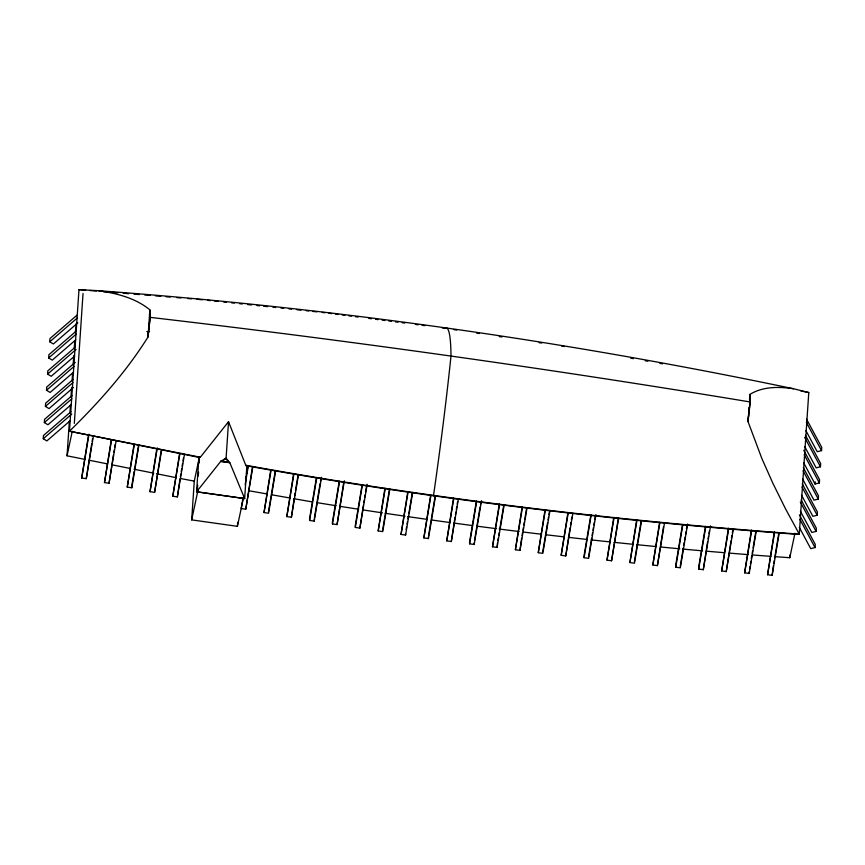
<?xml version="1.0" encoding="UTF-8"?>
<svg xmlns="http://www.w3.org/2000/svg" width="865" height="865" viewBox="0 0 865 865"><rect width="100%" height="100%" fill="white"/><g stroke="black" fill="none" stroke-linecap="round" stroke-linejoin="round"><path stroke-width="1.3" d="M70.281 420.671L46.861 440.912L43.25 438.728L43.466 435.495L70.962 411.729M71.362 404.517L47.953 424.758L44.331 422.574L44.548 419.341L72.044 395.575M73.471 387.477L49.035 408.604L45.413 406.42L45.64 403.187L73.125 379.421M73.536 372.199L50.116 392.44L46.505 390.256L46.721 387.033L75.223 362.381M74.617 356.045L51.197 376.286L47.586 374.102L47.802 370.869L75.287 347.103M75.698 339.891L52.278 360.132L48.667 357.948L48.883 354.715L76.38 330.949M77.807 322.85L53.37 343.978L49.748 341.794L49.965 338.561L77.461 314.795M85.203 459.445L67.048 455.801L69.384 421.017M69.914 412.994L70.454 404.961M70.995 396.938L71.622 387.574M72.076 380.881L72.606 372.858M73.147 364.825L73.774 355.461M74.228 348.779L74.768 340.745M75.298 332.722L76.304 323.445M245.692 465.64C428.348 498.651 612.874 520.849 797.973 534.397L799.282 534.127L808.786 392.548L793.497 388.742C564.164 340.734 331.673 307.799 97.994 290.672L78.975 289.634L69.47 431.213L198.907 457.369L200.334 457.228L228.533 421.698L245.779 465.262L246.849 465.846L244.654 498.575L196.593 491.796L198.896 457.369M200.334 457.228L69.47 431.213C98.74 402.603 126.236 371.766 148.023 337.004L149.85 309.821C135.275 297.884 116.299 293.181 97.994 290.672M243.768 496.424L237.41 526.342L191.684 519.887L194.279 481.113L199.307 457.466M197.425 489.093L197.685 485.179M198.301 476.042L198.561 472.117M199.177 462.98L199.35 460.364M228.533 421.698L226.089 458.18L221.602 461.564M237.41 526.342L237.68 522.298M245.779 465.262C428.835 498.348 613.782 520.568 799.282 534.127L785.452 508.696L772.953 483.438L761.87 458.558L748.03 421.623L748.463 415.146M748.636 412.562L748.982 407.383M749.501 399.608L749.858 394.429C762.789 386.396 778.911 386.558 793.497 388.742M775.008 556.66A3697.388 2573.061 12 0 0 789.756 557.72L789.929 555.038M803.758 450.276L819.587 479.707L819.36 482.94L815.057 484L815.208 481.848M799.336 527.445L810.721 548.626L815.035 547.567L815.252 544.334L799.422 514.902M800.417 511.291L811.813 532.472L816.117 531.402L816.333 528.169L801.141 499.927M801.498 495.126L812.895 516.318L817.198 515.248L817.414 512.015L802.223 483.773M802.59 478.972L813.976 500.165L818.279 499.094L818.495 495.861L803.315 467.608M804.753 446.664L816.149 467.846L820.452 466.776L820.669 463.543L805.477 435.3M805.834 430.5L817.23 451.692L821.534 450.622L821.75 447.389L806.558 419.147M149.85 309.821L150.229 317.368L148.023 337.004M749.858 394.429L750.225 401.976L748.03 421.623M148.196 334.42L149.948 318.666L149.677 312.406M748.203 419.028L749.955 403.274L749.685 397.013M88.457 435.322L81.71 478.01L86.284 478.659L93.355 436.187M81.71 478.01L88.998 434.219M91.712 443.929L86.284 478.659M92.155 441.269L92.587 438.62M111.239 439.874L104.481 482.573L109.055 483.211L116.126 440.75M104.481 482.573L111.553 440.101M113.38 455.12L109.055 483.211M113.823 452.471L114.256 449.811M114.699 447.162L115.142 444.502M134.01 444.437L127.252 487.136L131.826 487.774L138.897 445.313M127.252 487.136L134.324 444.664M131.956 484.897L134.161 471.62M134.605 468.971L138.584 445.086M156.781 449L150.023 491.688L154.597 492.336L161.669 449.876M150.023 491.688L157.322 447.897M161.128 450.968L154.597 492.336M179.552 453.563L172.795 496.25L177.368 496.899L184.44 454.439M172.795 496.25L179.866 453.79M179.931 479.415L177.368 496.899M180.363 476.766L180.807 474.117M181.25 471.457L181.693 468.808M182.137 466.149L182.58 463.499M183.023 460.84L183.456 458.19M245.757 479.124L246.19 476.464M246.633 473.815L247.963 465.857M242.978 497.926L241.205 508.544L245.779 509.193L252.85 466.722M245.184 484.66L248.277 466.084M252.537 466.495L245.779 509.193M270.767 469.879L264.02 512.567L268.593 513.215L275.665 470.755M264.02 512.567L271.091 470.106M268.496 511.658L275.34 470.528M293.581 473.901L286.823 516.6L291.397 517.238L298.468 474.777M286.823 516.6L293.895 474.128M294.176 498.435L291.397 517.238M294.619 495.775L295.062 493.126M295.495 490.477L298.155 474.55M316.395 477.761L309.551 518.903L309.648 520.46L314.222 521.098L321.51 477.307M309.648 520.46L316.72 477.988M314.341 518.221L320.082 483.719M320.526 481.07L320.969 478.41M339.242 481.254L332.398 522.395L332.484 523.952L337.058 524.59L344.357 480.799M332.484 523.952L339.556 481.481M343.589 483.232L337.058 524.59M362.089 484.746L355.234 525.888L355.331 527.445L359.905 528.082L367.193 484.292M355.331 527.445L362.403 484.973M363.343 505.301L359.905 528.082M363.787 502.641L364.23 499.992M364.673 497.332L365.117 494.683M365.549 492.023L366.663 485.395M384.936 488.238L378.178 530.926L382.752 531.575L389.823 489.114M378.178 530.926L385.249 488.466M382.654 530.018L389.499 488.887M407.772 491.731L401.025 534.419L405.599 535.067L412.659 492.596M401.025 534.419L408.096 491.958M406.161 529.531L406.604 526.871M407.047 524.222L407.491 521.573M407.934 518.913L408.367 516.264M408.81 513.605L412.346 492.369M430.619 495.223L423.861 537.911L428.435 538.56L435.506 496.088M423.861 537.911L430.932 495.45M428.564 535.673L435.192 495.861M453.498 498.175L446.751 540.874L451.314 541.512L458.385 499.051M446.751 540.874L453.811 498.402M454.979 517.4L451.314 541.512M455.423 514.751L455.866 512.091M456.309 509.442L456.742 506.782M457.185 504.133L457.628 501.473M476.377 501.138L469.533 542.269L469.63 543.826L474.193 544.474L481.491 500.684M469.63 543.826L476.691 501.365M474.55 540.257L480.064 507.085M480.507 504.436L480.951 501.776M499.256 504.09L492.509 546.788L497.083 547.426L504.144 504.965M492.509 546.788L499.581 504.317M497.429 543.22L497.083 547.426M497.862 540.56L498.305 537.911M498.748 535.262L499.192 532.602M499.635 529.953L503.614 506.057M522.136 507.052L515.389 549.74L519.962 550.389L527.034 507.917M515.389 549.74L522.46 507.279M521.627 538.214L519.962 550.389M522.071 535.565L522.514 532.905M522.957 530.256L523.401 527.596M523.844 524.947L524.277 522.287M524.72 519.638L526.709 507.69M545.015 510.004L538.268 552.692L542.842 553.341L549.913 510.88M538.268 552.692L545.339 510.231M542.744 551.784L547.599 522.59M548.042 519.941L548.486 517.281M548.929 514.632L549.372 511.972M567.927 512.588L561.169 555.276L565.742 555.925L572.814 513.464M561.169 555.276L568.24 512.815M570.067 527.834L565.742 555.925M570.511 525.174L570.954 522.525M571.397 519.865L571.83 517.216M590.838 515.01L583.994 556.152L584.091 557.709L588.654 558.347L595.953 514.556M584.091 557.709L591.152 515.237M588.568 556.79L591.66 538.214M592.103 535.565L592.536 532.905M592.979 530.256L593.422 527.596M593.866 524.947L594.309 522.287M594.752 519.638L595.196 516.978M613.761 517.432L607.003 560.131L611.577 560.769L618.648 518.308M607.003 560.131L614.074 517.659M618.324 518.081L611.577 560.769M636.672 519.854L629.915 562.553L634.488 563.191L641.56 520.73M629.915 562.553L636.986 520.081M634.391 561.645L641.246 520.503M659.584 522.276L652.837 564.975L657.411 565.613L664.482 523.152M652.837 564.975L659.909 522.503M663.498 526.904L657.411 565.613M682.517 524.482L675.673 565.624L675.76 567.18L680.333 567.829L687.632 524.028M675.76 567.18L682.831 524.72M680.247 566.272L683.339 547.696M683.772 545.037L684.215 542.387M684.658 539.728L685.102 537.079M685.545 534.419L685.988 531.77M686.432 529.11L687.091 525.131M705.472 526.374L698.617 567.516L698.715 569.062L703.288 569.711L710.576 525.92M698.715 569.062L705.786 526.601M707.613 541.62L703.288 569.711M708.057 538.96L708.5 536.311M708.943 533.651L709.376 531.002M728.427 528.255L721.67 570.954L726.243 571.592L733.315 529.131M721.67 570.954L728.741 528.483M731.012 540.852L726.243 571.592M731.444 538.192L731.887 535.543M732.331 532.883L732.774 530.234M751.371 530.148L744.624 572.835L749.198 573.484L756.259 531.024M744.624 572.835L751.696 530.375M749.544 569.278L749.977 566.618M750.42 563.969L750.863 561.309M751.307 558.66L751.75 556M752.193 553.351L752.637 550.691M753.069 548.042L755.945 530.796M774.326 532.029L767.569 574.728L772.142 575.366L779.214 532.905M767.569 574.728L774.64 532.256M773.375 565.851L772.142 575.366M773.818 563.202L774.262 560.542M774.705 557.893L778.673 534.008M67.048 455.801L72.26 431.289M191.684 519.887L197.544 492.304M197.826 490.985L198.042 489.968M789.756 557.72L794.967 533.197M433.333 495.894L433.516 495.526A283.882 20.252 -82 0 0 451 356.023A283.882 20.252 -82 0 0 444.74 328.235L442.08 327.889M220.683 461.434L196.593 491.796L244.654 498.575L229.831 462.721L226.089 458.18L220.683 461.434L229.831 462.721M49.748 341.794L77.245 318.028M48.667 357.948L76.163 334.182M47.586 374.102L76.098 349.46M46.505 390.256L73.99 366.5M45.413 406.42L72.909 382.654M44.331 422.574L71.827 398.808M43.25 438.728L71.763 414.086M83.029 293.538L74.325 423.363M78.975 289.634L85.678 290.175M89.7 290.51L96.404 291.051M103.119 291.602L107.141 291.938M112.504 292.37L117.867 292.813M123.23 293.246L128.604 293.689M133.967 294.122L139.33 294.565M144.693 294.997L150.067 295.441M155.43 295.873L160.793 296.317M166.156 296.76L170.178 297.084M176.893 297.636L180.915 297.96M187.619 298.512L191.641 298.836M197.004 299.279L202.356 299.777M207.687 300.339L210.346 300.62M214.347 301.042L218.337 301.463M223.667 302.026L226.327 302.307M231.658 302.869L234.329 303.15M239.648 303.712L242.319 303.993M247.649 304.556L251.639 304.967M256.97 305.529L259.63 305.81M263.63 306.232L267.631 306.653M272.951 307.216L275.621 307.497M280.952 308.059L283.612 308.34M288.942 308.902L291.602 309.183M296.933 309.746L300.933 310.167M306.253 310.73L308.924 311.011M312.914 311.432L316.914 311.854M150.229 317.368C350.866 340.724 550.951 368.923 750.225 401.976M322.245 312.416L324.905 312.762M328.905 313.271L331.565 313.617M335.555 314.136L338.226 314.482M342.216 314.99L344.875 315.336M348.876 315.855L351.536 316.201M355.526 316.709L358.196 317.055M368.847 318.428L371.507 318.774M375.507 319.293L378.167 319.639M382.157 320.158L384.828 320.493M388.818 321.012L391.477 321.358M395.478 321.877L398.138 322.213M402.128 322.732L404.798 323.078M415.449 324.451L418.109 324.797M422.109 325.316L424.769 325.651M454.049 329.662L456.698 330.062M476.647 333.111L479.307 333.522M499.246 336.571L501.905 336.972M539.122 342.67L541.782 343.07M561.72 346.119L564.38 346.53M630.682 358.186L633.331 358.651M645.268 360.759L647.917 361.235M659.844 363.343L662.504 363.808M221.105 460.894L228.901 462.278M220.997 461.272L224.9 461.964M194.279 481.113L180.212 478.475M249.109 490.79L266.225 493.807M271.48 494.737L289.905 497.991M293.862 498.683L307.021 501.008A3697.388 2573.061 12 0 0 312.308 501.873M800.882 390.958L808.786 392.548M89.16 460.234L107.638 463.932M111.596 464.732L130.064 468.43M134.021 469.219L153.819 473.187M156.457 473.717L176.255 477.675M225.949 458.828L228.922 462.591M806.342 422.38L821.534 450.622M804.623 437.355L820.452 466.776M804.18 454.687L819.36 482.94M803.672 462.818L815.057 484M803.098 470.841L818.279 499.094M802.006 487.006L817.198 515.248M800.298 501.981L816.117 531.402M799.844 519.314L815.035 547.567M243.552 497.418L243.908 498.294M749.101 571.927L749.198 573.484M474.107 542.917L474.193 544.474M428.348 537.003L428.435 538.56M405.501 533.51L405.599 535.067M314.125 519.551L314.222 521.098M131.729 486.217L131.826 487.774M770.985 556.357A3697.388 2573.061 12 0 1 752.215 554.941M748.193 554.627A3697.388 2573.061 12 0 1 729.422 553.113M724.059 552.67A3697.388 2573.061 12 0 1 706.619 551.189M702.585 550.843A3697.388 2573.061 12 0 1 682.463 549.037M679.782 548.799A3697.388 2573.061 12 0 1 661.001 547.037M655.638 546.518A3697.388 2573.061 12 0 1 636.845 544.669M632.823 544.269A3697.388 2573.061 12 0 1 614.031 542.333M610.009 541.912A3697.388 2573.061 12 0 1 591.217 539.89M587.184 539.457A3697.388 2573.061 12 0 1 568.402 537.349M564.369 536.895A3697.388 2573.061 12 0 1 545.62 534.721M541.641 534.246A3697.388 2573.061 12 0 1 523.055 532.007M519.076 531.521A3697.388 2573.061 12 0 1 499.17 529.023M496.521 528.688A3697.388 2573.061 12 0 1 476.615 526.115M472.636 525.585A3697.388 2573.061 12 0 1 454.071 523.098M450.092 522.557A3697.388 2573.061 12 0 1 431.527 519.984M426.229 519.238A3697.388 2573.061 12 0 1 407.664 516.589M405.015 516.2A3697.388 2573.061 12 0 1 385.141 513.269M382.492 512.869A3697.388 2573.061 12 0 1 362.619 509.863M358.64 509.247A3697.388 2573.061 12 0 1 340.107 506.349M336.128 505.722A3697.388 2573.061 12 0 1 317.606 502.738M146.812 331.522A3697.388 2573.061 12 0 1 149.504 331.749"/></g></svg>
